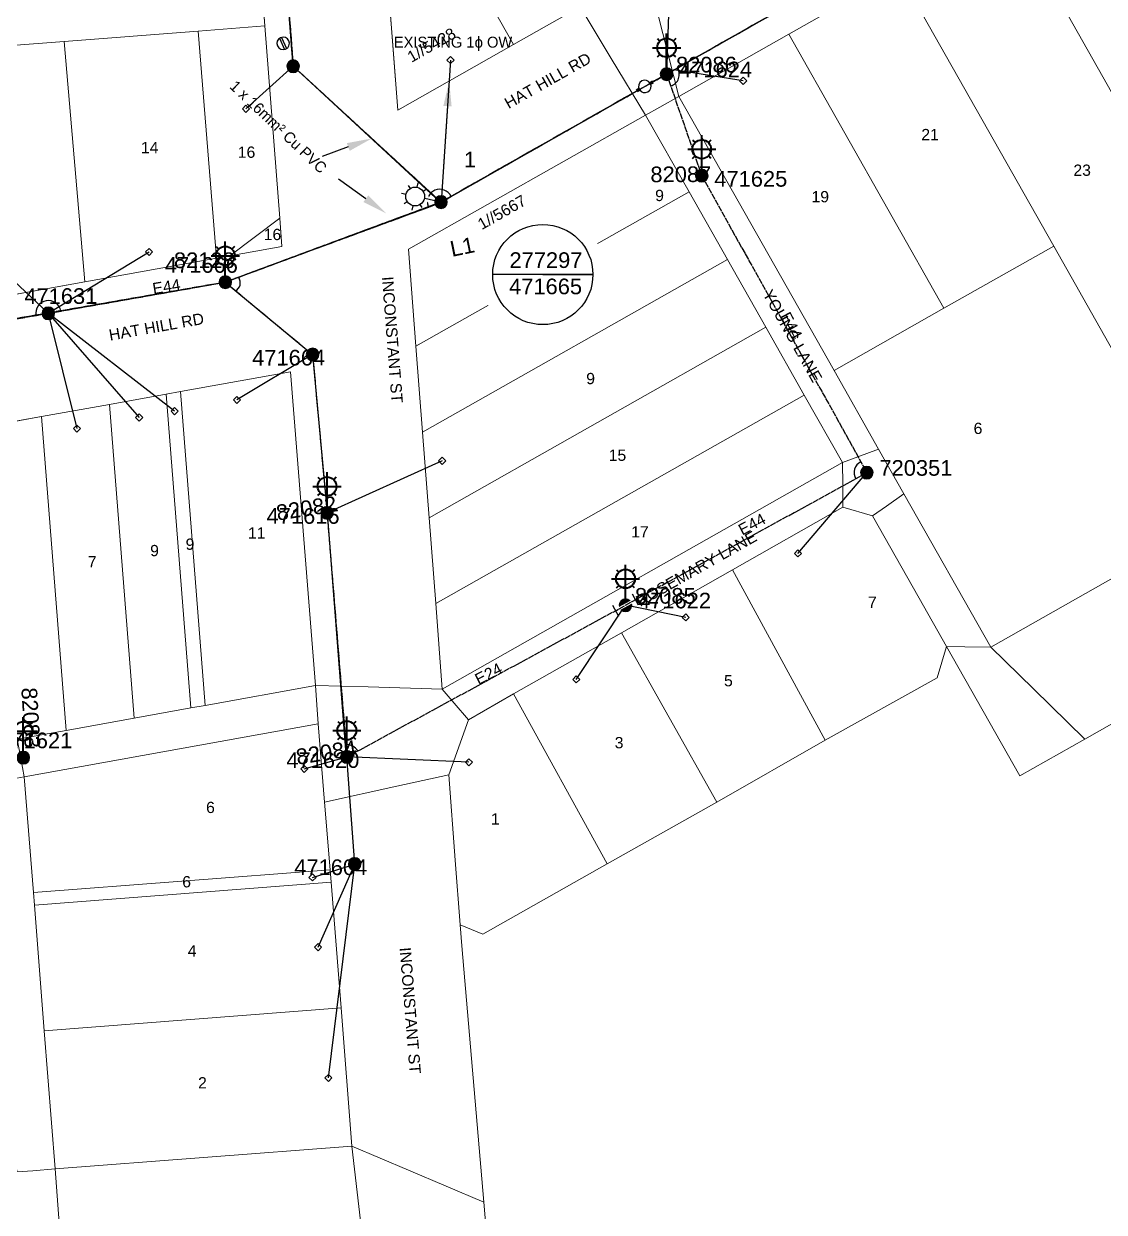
# Model space of a CAD drawing. Header units: metres. Extents: x 248068 to 248760, y 6274625 to 6275817.
# Drawn here: x 248329.2 to 248501.7, y 6275172.9 to 6275362.7 of the extents above; entities that cross this region are included whole.
import ezdxf
from ezdxf import colors
from ezdxf.entities.mleader import LeaderData, LeaderLine
from ezdxf.enums import TextEntityAlignment as Align
from ezdxf.math import Vec2, Vec3

# ---------------------------------------------------------------- set-up
doc = ezdxf.new("R2010")
doc.units = ezdxf.units.M
doc.linetypes.add('Cable Exist OH', pattern=[1, 1, 0])
doc.layers.get('0').update_dxf_attribs({"color": 6})
for name, color, linetype, lineweight in [('Cadastre Land Parcels_SP_EXT', 9, 'Continuous', 5), ('Cadastre Road Names_SP_HV_LV_SL_EXT', 9, 'Continuous', 5), ('Cadastre Roads_SP_EXT', 9, 'Continuous', 5)]:
    doc.layers.add(name, color=color, linetype=linetype, lineweight=lineweight)
for name, color, linetype in [('Equip_SP_LV_EXT', 7, 'Continuous'), ('Equip_SP_SL_EXT', 7, 'Continuous'), ('Equip_SP_SL_NEW', 2, 'Continuous'), ('Mains_HV_EXT', 7, 'Continuous'), ('Mains_LV_EXT', 7, 'Continuous'), ('Mains_SL_EXT', 7, 'Continuous'), ('Notes_SL_MISC', 7, 'Continuous'), ('OH_Details_SP_MISC', 7, 'Continuous'), ('Services_SP_EXT', 7, 'Continuous'), ('SupportsOH_SP_TR_HV_LV_SL_EXT', 7, 'Continuous')]:
    doc.layers.add(name, color=color, linetype=linetype)
doc.layers.get('0').freeze()
doc.styles.add('iecARIAL', font='arial.ttf', dxfattribs={"height": 2})
doc.styles.add('POLE_LABEL', font='arial.ttf')
doc.styles.add('SL_LABEL', font='arial.ttf')
doc.styles.get("Standard").update_dxf_attribs({"font": 'arial.ttf'})

# ---------------------------------------------------------------- blocks, each defined once
blk = doc.blocks.new('LV_OH_LINKS_CLOSED_EXT')
for p, q in [((-0.17, 4.97), (-0.17, 3)), ((0.17, 4.97), (0.17, 3))]:
    blk.add_line(p, q)
blk.add_lwpolyline([(0, 2.99, 1), (0, 4.98, 1)], format="xyb", close=True)
at = {"flags": 9}
for tag, p in [('ACTUAL_STATUS', (0, 0)), ('CONSTRUCTED_VOLTAGE', (0, -0.2)), ('OPERATING_VOLTAGE', (0, -0.6)), ('ORIENTATION', (0, -0.8)), ('OWNED_BY', (0, -1)), ('STATE', (0, -1.2)), ('SWITCH_TYPE', (0, -1.4)), ('NO_PHASES', (0, -0.4)), ('USAGE', (0, -1.6)), ('NOTES', (0, -1.8))]:
    blk.add_attdef(tag, text='', height=0.2, dxfattribs=at).set_placement(p, align=Align.MIDDLE_LEFT)
at = {"flags": 1}
blk.add_attdef('Z', (0, 0), '', height=0.2, dxfattribs=at)
blk = doc.blocks.new('LV_OH_LINKS_OPEN_EXT')
for p, q in [((-0.17, 4.97), (-0.17, 5.46)), ((0.17, 4.97), (0.17, 5.46)), ((-0.17, 3), (-0.17, 2.5)), ((0.17, 3), (0.17, 2.5))]:
    blk.add_line(p, q)
blk.add_lwpolyline([(0, 2.99, 1), (0, 4.98, 1)], format="xyb", close=True)
at = {"flags": 9}
for tag, p in [('ACTUAL_STATUS', (0, 0)), ('CONSTRUCTED_VOLTAGE', (0, -0.2)), ('OPERATING_VOLTAGE', (0, -0.6)), ('ORIENTATION', (0, -0.8)), ('OWNED_BY', (0, -1)), ('STATE', (0, -1.2)), ('SWITCH_TYPE', (0, -1.4)), ('NO_PHASES', (0, -0.4)), ('USAGE', (0, -1.6)), ('LEGEND', (0, -1.8)), ('NOTES', (0, -2))]:
    blk.add_attdef(tag, text='', height=0.2, dxfattribs=at).set_placement(p, align=Align.MIDDLE_LEFT)
at = {"flags": 1}
blk.add_attdef('Z', (0, 0), '', height=0.2, dxfattribs=at)
blk = doc.blocks.new('SL_LANTERN_EXT')
at = {"lineweight": 40}
for p, q in [((0, 1.97), (0, 6.47)), ((-2.25, 4.22), (2.25, 4.22)), ((-1.46, 5.68), (-1.06, 5.28)), ((1.46, 5.68), (1.06, 5.28)), ((-1.46, 2.76), (-1.06, 3.16)), ((0, 0), (0, 2.72)), ((1.46, 2.76), (1.06, 3.16))]:
    blk.add_line(p, q, dxfattribs=at)
blk.add_circle((0, 4.22), 1.5, dxfattribs=at)
at = {"style": 'iecARIAL', "flags": 8}
blk.add_attdef('ASSET_NUM', (1.5, 1.5), '', height=2.5, dxfattribs=at)
for tag, p, height, flags in [('OPERATING_VOLTAGE', (0.98, -1.65), 0.2, 9), ('ORIENTATION', (0.98, -1.85), 0.2, 9), ('OWNED_BY', (0.98, -2.05), 0.2, 9), ('CONSTRUCTED_VOLTAGE', (0.98, -0.65), 0.2, 9), ('CONTROL_TYPE', (0.98, -0.85), 0.2, 9), ('LANTERN_PURPOSE', (0.98, -1.05), 0.2, 9), ('LANTERN_TYPE', (0.98, -1.25), 0.2, 9), ('NO_PHASES', (0.98, -1.45), 0.2, 9), ('LNUMBER', (2.18, -3.25), 2.5, 8), ('STATE', (0.98, -2.25), 0.2, 9), ('USAGE', (0.98, -2.45), 0.2, 9), ('CEXIST', (0.98, -2.65), 0.2, 9), ('CNEW', (0.98, -2.85), 0.2, 9), ('CNUMBER', (0.98, -3.05), 0.2, 9), ('CREMOVE', (0.98, -3.25), 0.2, 9), ('CREPLACE', (0.98, -3.45), 0.2, 9), ('LKINGHEIGHT', (0.98, -3.65), 0.2, 9), ('LBRACKET', (0.98, -3.85), 0.2, 9), ('LBRACKETVOCAB', (0.98, -4.05), 0.2, 9), ('LCATEGORY', (0.98, -4.25), 0.2, 9), ('LCHARGE1', (0.98, -4.45), 0.2, 9), ('LCHARGE1PERCENT', (0.98, -4.65), 0.2, 9), ('LCHARGE2', (0.98, -4.85), 0.2, 9), ('LCHARGE2PERCENT', (0.98, -5.05), 0.2, 9), ('LCHARGE3', (0.98, -5.25), 0.2, 9), ('LCHARGE3PERCENT', (0.98, -5.45), 0.2, 9), ('LEXIST', (0.98, -5.65), 0.2, 9), ('LLAMP', (0.98, -5.85), 0.2, 9), ('LLAMPVOCAB', (0.98, -6.05), 0.2, 9), ('LMAST', (0.98, -6.25), 0.2, 9), ('LMASTVOCAB', (0.98, -6.45), 0.2, 9), ('LNEW', (0.98, -6.65), 0.2, 9), ('LANTNUMBER', (0.98, -6.85), 0.2, 9), ('LOUTREACH', (0.98, -7.25), 0.2, 9), ('LOUTREACHVOCAB', (0.98, -7.45), 0.2, 9), ('LRATECODE', (0.98, -7.65), 0.2, 9), ('STREETNAME', (0.98, -9.25), 0.2, 9), ('SUBURB', (0.98, -9.45), 0.2, 1), ('LREMOVE', (0.98, -7.85), 0.2, 9), ('LREPLACE', (0.98, -8.05), 0.2, 9), ('LTYPE', (0.98, -8.25), 0.2, 9), ('LTYPEVOCAB', (0.98, -8.45), 0.2, 9), ('LEGEND', (0.98, -8.65), 0.2, 9), ('LOCATION', (0.98, -8.85), 0.2, 9), ('NOTES', (0.98, -9.05), 0.2, 9)]:
    blk.add_attdef(tag, p, '', height=height, dxfattribs=dict(flags=flags))
blk = doc.blocks.new('CCP_EXT')
at = {"flags": 9}
for tag, p in [('STATE', (0, -1.8)), ('NOTES', (0, -2))]:
    blk.add_attdef(tag, text='', height=0.2, dxfattribs=at).set_placement(p, align=Align.MIDDLE_LEFT)
blk.add_wipeout([(0, 0.57), (0.57, 0), (0, -0.57), (-0.57, 0)])
blk.add_lwpolyline([(-0.57, 0), (0, 0.57), (0.57, 0), (0, -0.57), (-0.57, 0)])
at = {"flags": 1}
blk.add_attdef('Z', (0, 0), '', height=0.2, dxfattribs=at)
at = {"flags": 9}
for tag, p in [('CCP_TYPE', (0, 0)), ('CONSTRUCTED_VOLTAGE', (0, -0.2)), ('OPERATING_VOLTAGE', (0, -0.6)), ('ORIENTATION', (0, -0.8)), ('OWNED_BY', (0, -1)), ('NO_PHASES', (0, -0.4)), ('USAGE', (0, -1.2)), ('LEGEND', (0, -1.4)), ('LIFE_SUPPORT', (0, -1.6))]:
    blk.add_attdef(tag, text='', height=0.2, dxfattribs=at).set_placement(p, align=Align.MIDDLE_LEFT)
blk = doc.blocks.new('POLE_EXT')
blk.add_hatch(color=256).paths.add_polyline_path([(-1, 0, 1), (1, 0, 1)])
blk.add_lwpolyline([(-1, 0, 1), (1, 0, 1)], format="xyb", close=True)
for tag, height, flags, p in [('pNumber', 2.5, 8, (-17.84, 2.07)), ('OWNED_BY', 0.2, 9, (1.35, -0.4)), ('SPECIAL_USE', 0.2, 9, (1.35, -0.8)), ('STATE', 0.2, 9, (1.35, -1)), ('cLV', 0.2, 9, (1.35, -1.4)), ('hDepth', 0.2, 9, (1.35, -1.6)), ('hDia', 0.2, 9, (1.35, -1.8)), ('PARENT', 0.2, 9, (1.35, -0.6)), ('USAGE', 0.2, 9, (1.35, -1.2)), ('cHV', 0.2, 9, (1.35, -2)), ('cLinedev', 0.2, 9, (1.35, -3.4)), ('pExisting', 0.2, 9, (1.35, -3.8)), ('LBRACKET', 0.2, 9, (1.35, -2.2)), ('LExisting', 0.2, 9, (1.35, -2.4)), ('LANTNUMBER', 0.2, 9, (1.35, -2.6)), ('LOther', 0.2, 9, (1.35, -2.8)), ('LRemove', 0.2, 9, (1.35, -3)), ('LEGEND', 0.2, 9, (1.35, -3.2)), ('LOCATION', 0.2, 9, (1.35, -3.6)), ('pFooting', 0.2, 9, (1.35, -4.4)), ('pNew', 0.2, 9, (1.35, -4.6)), ('pRelocate', 0.2, 9, (1.35, -5)), ('pRemove', 0.2, 9, (1.35, -5.2)), ('pReplace', 0.2, 9, (1.35, -5.4)), ('pStay', 0.2, 9, (1.35, -5.6)), ('PFNUMBER', 0.2, 9, (1.35, -4)), ('NEWPFNUMBER', 0.2, 9, (1.35, -4.2)), ('pType', 0.2, 9, (1.35, -5.8)), ('cspan', 0.2, 9, (1.35, -6)), ('STREETNAME', 0.2, 9, (1.35, -6.2)), ('SUBURB', 0.2, 9, (1.35, -6.4)), ('OPERATED_BY', 0.2, 9, (1.36, -7.01)), ('NOTES', 0.2, 9, (1.35, -6.6)), ('MAINTAINED_BY', 0.2, 9, (1.36, -6.81))]:
    blk.add_attdef(tag, text='', height=height, dxfattribs=dict(flags=flags)).set_placement(p, align=Align.MIDDLE_LEFT)
at = {"style": 'POLE_LABEL'}
for tag, height, flags, p in [('ASSET_NUM', 2.5, 8, (2, 2)), ('STRUCTURE_PLANT_NUMBER', 0.2, 9, (1.35, 0.03)), ('STREET_CODE', 0.2, 9, (1.35, -0.2))]:
    blk.add_attdef(tag, text='', height=height, dxfattribs=dict(at, flags=flags)).set_placement(p, align=Align.MIDDLE_LEFT)
at = {"flags": 1}
blk.add_attdef('Z', (1.35, -7.33), '', height=0.2, dxfattribs=at)
blk = doc.blocks.new('End Shackle_EXT')
at = {"flags": 9}
for tag, p in [('USAGE', (0, -1.4)), ('NOTES', (0, -1.6))]:
    blk.add_attdef(tag, text='', height=0.2, dxfattribs=at).set_placement(p, align=Align.MIDDLE_LEFT)
blk.add_wipeout([(0, 0.25), (1.81, 0.25), (1.82, -0.25), (0, -0.25)])
blk.add_line((1.81, -1), (1.81, 1))
at = {"flags": 1}
blk.add_attdef('Z', (0, 0), '', height=0.2, dxfattribs=at)
at = {"flags": 9}
for tag, p in [('CONNECTOR_TYPE', (0, 0)), ('CONSTRUCTED_VOLTAGE', (0, -0.2)), ('OPERATING_VOLTAGE', (0, -0.6)), ('ORIENTATION', (0, -0.8)), ('OWNED_BY', (0, -1)), ('STATE', (0, -1.2)), ('NO_PHASES', (0, -0.4))]:
    blk.add_attdef(tag, text='', height=0.2, dxfattribs=at).set_placement(p, align=Align.MIDDLE_LEFT)
blk = doc.blocks.new('SL_LANTERN_NEW')
blk.add_line((0, 0), (0, 0))
for tag, p, flags in [('Z', (0, 0), 1), ('OPERATED_BY', (0, -9.61), 9)]:
    blk.add_attdef(tag, p, '', height=0.2, dxfattribs=dict(flags=flags))
at = {"style": 'SL_LABEL', "flags": 9}
blk.add_attdef('STREET_CODE', text='', height=0.2, dxfattribs=at).set_placement((0, -0.2), align=Align.MIDDLE_LEFT)
for tag, height, flags, p in [('CONSTRUCTED_VOLTAGE', 0.2, 9, (0, -0.4)), ('CONTROL_TYPE', 0.2, 9, (0, -0.6)), ('OPERATING_VOLTAGE', 0.2, 9, (0, -1.4)), ('ORIENTATION', 0.2, 9, (0, -1.6)), ('OWNED_BY', 0.2, 9, (0, -1.8)), ('STATE', 0.2, 9, (0, -2)), ('LANTERN_PURPOSE', 0.2, 9, (0, -0.8)), ('LANTERN_TYPE', 0.2, 9, (0, -1)), ('NO_PHASES', 0.2, 9, (0, -1.2)), ('LNUMBER', 2.5, 8, (1.2, -2.8)), ('CEXIST', 0.2, 9, (0, -2.4)), ('CNEW', 0.2, 9, (0, -2.6)), ('CNUMBER', 0.2, 9, (0, -2.8)), ('CREMOVE', 0.2, 9, (0, -3)), ('CREPLACE', 0.2, 9, (0, -3.2)), ('USAGE', 0.2, 9, (0, -2.2)), ('LKINGHEIGHT', 0.2, 9, (0, -3.4)), ('LBRACKET', 0.2, 9, (0, -3.6)), ('LBRACKETVOCAB', 0.2, 9, (0, -3.8)), ('LCATEGORY', 0.2, 9, (0, -4)), ('LCHARGE1', 0.2, 9, (0, -4.2)), ('LCHARGE1PERCENT', 0.2, 9, (0, -4.4)), ('LCHARGE2', 0.2, 9, (0, -4.6)), ('LCHARGE2PERCENT', 0.2, 9, (0, -4.8)), ('LCHARGE3', 0.2, 9, (0, -5)), ('LCHARGE3PERCENT', 0.2, 9, (0, -5.2)), ('LEXIST', 0.2, 9, (0, -5.4)), ('LLAMP', 0.2, 9, (0, -5.6)), ('LLAMPVOCAB', 0.2, 9, (0, -5.8)), ('LMAST', 0.2, 9, (0, -6)), ('LMASTVOCAB', 0.2, 9, (0, -6.2)), ('LNEW', 0.2, 9, (0, -6.4)), ('LANTNUMBER', 0.2, 9, (0, -6.6)), ('LOUTREACH', 0.2, 9, (0, -7)), ('LOUTREACHVOCAB', 0.2, 9, (0, -7.2)), ('LRATECODE', 0.2, 9, (0, -7.4)), ('LREMOVE', 0.2, 9, (0, -7.6)), ('SUBURB', 0.2, 9, (0, -8.6)), ('STREETNAME', 0.2, 9, (0, -8.8)), ('LREPLACE', 0.2, 9, (0, -7.8)), ('LTYPE', 0.2, 9, (0, -8)), ('LTYPEVOCAB', 0.2, 9, (0, -8.2)), ('LEGEND', 0.2, 9, (0, -8.4)), ('LOCATION', 0.2, 9, (0, -9)), ('NOTES', 0.2, 9, (0, -9.2)), ('MAINTAINED_BY', 0.2, 9, (0, -9.86))]:
    blk.add_attdef(tag, text='', height=height, dxfattribs=dict(flags=flags)).set_placement(p, align=Align.MIDDLE_LEFT)
blk.add_wipeout([(0, 6.47), (1.46, 5.68), (2.25, 4.22), (1.46, 2.76), (0, 1.86), (-1.46, 2.76), (-2.25, 4.22), (-1.46, 5.68)])
for p, q in [((0, 5.72), (0, 6.47)), ((-2.25, 4.22), (-1.5, 4.22)), ((-1.46, 5.68), (-1.06, 5.28)), ((1.46, 5.68), (1.06, 5.28)), ((1.5, 4.22), (2.25, 4.22)), ((-1.46, 2.76), (-1.06, 3.16)), ((0, 0), (0, 2.72)), ((1.46, 2.76), (1.06, 3.16))]:
    blk.add_line(p, q)
blk.add_circle((0, 4.22), 1.5)
at = {"style": 'SL_LABEL', "flags": 8}
blk.add_attdef('ASSET_NUM', text='', height=2.5, dxfattribs=at).set_placement((2, 2), align=Align.MIDDLE_LEFT)
blk = doc.blocks.new('SLANTERN_NUM_NEW')
blk.add_wipeout([(-0.31, 10), (-0.94, 9.96), (-1.57, 9.88), (-2.18, 9.76), (-2.79, 9.61), (-3.39, 9.41), (-3.97, 9.18), (-4.54, 8.91), (-5.09, 8.61), (-5.62, 8.27), (-6.13, 7.91), (-6.62, 7.5), (-7.07, 7.07), (-7.5, 6.62), (-7.91, 6.13), (-8.27, 5.62), (-8.61, 5.09), (-8.91, 4.54), (-9.18, 3.97), (-9.41, 3.39), (-9.61, 2.79), (-9.76, 2.18), (-9.88, 1.57), (-9.96, 0.94), (-10, 0.31), (-10, -0.31), (-9.96, -0.94), (-9.88, -1.57), (-9.76, -2.18), (-9.61, -2.79), (-9.41, -3.39), (-9.18, -3.97), (-8.91, -4.54), (-8.61, -5.09), (-8.27, -5.62), (-7.91, -6.13), (-7.5, -6.62), (-7.07, -7.07), (-6.62, -7.5), (-6.13, -7.91), (-5.62, -8.27), (-5.09, -8.61), (-4.54, -8.91), (-3.97, -9.18), (-3.39, -9.41), (-2.79, -9.61), (-2.18, -9.76), (-1.57, -9.88), (-0.94, -9.96), (-0.31, -10), (0.31, -10), (0.94, -9.96), (1.57, -9.88), (2.18, -9.76), (2.79, -9.61), (3.39, -9.41), (3.97, -9.18), (4.54, -8.91), (5.09, -8.61), (5.62, -8.27), (6.13, -7.91), (6.62, -7.5), (7.07, -7.07), (7.5, -6.62), (7.91, -6.13), (8.27, -5.62), (8.61, -5.09), (8.91, -4.54), (9.18, -3.97), (9.41, -3.39), (9.61, -2.79), (9.76, -2.18), (9.88, -1.57), (9.96, -0.94), (10, -0.31), (10, 0.31), (9.96, 0.94), (9.88, 1.57), (9.76, 2.18), (9.61, 2.79), (9.41, 3.39), (9.18, 3.97), (8.91, 4.54), (8.61, 5.09), (8.27, 5.62), (7.91, 6.13), (7.5, 6.62), (7.07, 7.07), (6.62, 7.5), (6.13, 7.91), (5.62, 8.27), (5.09, 8.61), (4.54, 8.91), (3.97, 9.18), (3.39, 9.41), (2.79, 9.61), (2.18, 9.76), (1.57, 9.88), (0.94, 9.96), (0.31, 10)])
at = {"linetype": 'Continuous'}
blk.add_line((8, 0), (-8, 0), dxfattribs=at)
blk.add_line((0, 0), (8, 0))
blk.add_circle((0, 0), 8, dxfattribs=at)
at = {"width": 0.7}
for tag, p in [('SNUMBER', (0.51, 1.05)), ('CNUMBER', (0.44, -3.15))]:
    blk.add_attdef(tag, text='', height=2.5, dxfattribs=at).set_placement(p, align=Align.CENTER)
at = {"flags": 1}
blk.add_attdef('Z', (0, 0), '', height=0.2, dxfattribs=at)

msp = doc.modelspace()

# ---------------------------------------------------------------- linework, layer by layer
at = {"layer": 'Cadastre Land Parcels_SP_EXT', "linetype": 'Continuous'}
for points in [[(248417.96, 6275365.34), (248396.93, 6275402.48), (248386.32, 6275396.46), (248407.35, 6275359.32), (248417.96, 6275365.34)], [(248407.35, 6275359.32), (248386.32, 6275396.46), (248385.25, 6275395.85), (248388.88, 6275348.85), (248407.35, 6275359.32)], [(248536.95, 6275332.27), (248503.89, 6275390.76), (248486.36, 6275380.85), (248536.11, 6275292.88), (248553.64, 6275302.8), (248536.95, 6275332.27)], [(248367.65, 6275362.31), (248366.08, 6275382.38), (248315.91, 6275378.51), (248317.46, 6275358.43), (248335.6, 6275359.82), (248357, 6275361.45), (248367.65, 6275362.31)], [(248536.11, 6275292.88), (248486.36, 6275380.85), (248476.93, 6275375.51), (248468.82, 6275370.92), (248493.6, 6275327.12), (248518.58, 6275282.95), (248536.11, 6275292.88)], [(248493.6, 6275327.12), (248468.82, 6275370.92), (248451.29, 6275361), (248476.07, 6275317.22), (248493.6, 6275327.12)], [(248362.03, 6275325.6), (248370.02, 6275331.63), (248367.65, 6275362.31), (248357, 6275361.45), (248359.92, 6275325.23), (248362.03, 6275325.6)], [(248359.92, 6275325.23), (248357, 6275361.45), (248335.6, 6275359.82), (248338.89, 6275321.44), (248359.92, 6275325.23)], [(248476.07, 6275317.22), (248451.29, 6275361), (248433.76, 6275351.05), (248458.54, 6275307.29), (248476.07, 6275317.22)], [(248338.89, 6275321.44), (248335.6, 6275359.82), (248317.46, 6275358.43), (248310.64, 6275357.91), (248312.56, 6275316.7), (248338.89, 6275321.44)], [(248435.37, 6275335.83), (248428.42, 6275348.05), (248390.58, 6275326.66), (248391.77, 6275311.15), (248435.37, 6275335.83)], [(248441.48, 6275324.99), (248435.37, 6275335.83), (248391.77, 6275311.15), (248392.82, 6275297.46), (248441.48, 6275324.99)], [(248370.34, 6275327.09), (248370.02, 6275331.63), (248362.03, 6275325.6), (248370.34, 6275327.09)], [(248518.58, 6275282.95), (248493.6, 6275327.12), (248476.07, 6275317.22), (248458.54, 6275307.29), (248465.64, 6275294.74), (248469.68, 6275287.61), (248483.53, 6275263.13), (248518.58, 6275282.95)], [(248447.63, 6275314.18), (248441.48, 6275324.99), (248392.82, 6275297.46), (248393.87, 6275283.78), (248447.63, 6275314.18)], [(248453.74, 6275303.37), (248447.63, 6275314.18), (248393.87, 6275283.78), (248394.92, 6275270.1), (248453.74, 6275303.37)], [(248358.11, 6275253.81), (248375.73, 6275256.98), (248371.76, 6275307.06), (248354.17, 6275303.91), (248358.11, 6275253.81)], [(248355.81, 6275253.4), (248351.88, 6275303.5), (248342.85, 6275301.87), (248346.78, 6275251.77), (248355.81, 6275253.4)], [(248355.81, 6275253.4), (248358.11, 6275253.81), (248354.17, 6275303.91), (248351.88, 6275303.5), (248355.81, 6275253.4)], [(248459.89, 6275292.57), (248453.74, 6275303.37), (248394.92, 6275270.1), (248395.96, 6275256.42), (248459.89, 6275292.57)], [(248346.78, 6275251.77), (248342.85, 6275301.87), (248331.98, 6275299.92), (248335.91, 6275249.81), (248346.78, 6275251.77)], [(248335.91, 6275249.81), (248331.98, 6275299.92), (248312.06, 6275296.38), (248316.03, 6275246.23), (248322.24, 6275247.35), (248328.09, 6275248.4), (248335.91, 6275249.81)], [(248464.68, 6275284.07), (248459.93, 6275285.48), (248442.3, 6275275.45), (248457.11, 6275248.27), (248474.99, 6275258.23), (248476.47, 6275263.2), (248472.11, 6275270.93), (248464.68, 6275284.07)], [(248457.11, 6275248.27), (248442.3, 6275275.45), (248424.58, 6275265.38), (248439.79, 6275238.35), (248457.11, 6275248.27)], [(248439.79, 6275238.35), (248424.58, 6275265.38), (248407.36, 6275255.64), (248422.28, 6275228.49), (248439.79, 6275238.35)], [(248422.28, 6275228.49), (248407.36, 6275255.64), (248400.14, 6275251.51), (248397.01, 6275242.74), (248398.05, 6275229.07), (248398.83, 6275218.75), (248402.47, 6275217.3), (248422.28, 6275228.49)], [(248377.18, 6275238.33), (248376.16, 6275250.86), (248329.23, 6275242.42), (248330.69, 6275223.93), (248378.06, 6275227.57), (248377.18, 6275238.33)], [(248378.22, 6275225.57), (248378.06, 6275227.57), (248330.69, 6275223.93), (248330.85, 6275221.93), (248378.22, 6275225.57)], [(248379.81, 6275205.49), (248378.22, 6275225.57), (248330.85, 6275221.93), (248332.42, 6275201.85), (248379.81, 6275205.49)], [(248381.55, 6275183.43), (248379.81, 6275205.49), (248332.42, 6275201.85), (248334.15, 6275179.8), (248381.55, 6275183.43)]]:
    msp.add_lwpolyline(points, close=True, dxfattribs=at)
msp.add_lwpolyline([(248528.46, 6275265.38), (248498.55, 6275248.43), (248488.17, 6275242.55), (248476.47, 6275263.2), (248474.99, 6275258.23), (248457.11, 6275248.27), (248439.79, 6275238.35), (248422.28, 6275228.49), (248402.47, 6275217.3), (248398.83, 6275218.75), (248399.08, 6275215.4), (248402.6, 6275174.47), (248404.31, 6275154.51), (248406.06, 6275134.18), (248516.07, 6275033.35)], dxfattribs=at)
at = {"layer": 'Cadastre Roads_SP_EXT', "linetype": 'Continuous'}
for p, q in [((248388.88, 6275348.85), (248385.25, 6275395.85)), ((248366.08, 6275382.38), (248367.65, 6275362.31)), ((248417.96, 6275365.34), (248407.35, 6275359.32)), ((248422.93, 6275357.13), (248417.96, 6275365.34)), ((248367.65, 6275362.31), (248370.02, 6275331.63)), ((248428.42, 6275348.05), (248422.93, 6275357.13)), ((248390.58, 6275326.66), (248428.42, 6275348.05)), ((248428.42, 6275348.05), (248428.42, 6275348.05)), ((248370.34, 6275327.09), (248362.03, 6275325.6)), ((248391.77, 6275311.15), (248390.58, 6275326.66)), ((248362.03, 6275325.6), (248359.92, 6275325.23)), ((248338.89, 6275321.44), (248312.56, 6275316.7)), ((248392.82, 6275297.46), (248391.77, 6275311.15)), ((248391.77, 6275311.15), (248391.77, 6275311.15)), ((248371.76, 6275307.06), (248375.73, 6275256.98)), ((248371.76, 6275307.06), (248371.76, 6275307.06)), ((248351.88, 6275303.5), (248354.17, 6275303.91)), ((248331.98, 6275299.92), (248342.85, 6275301.87)), ((248312.06, 6275296.38), (248331.98, 6275299.92)), ((248393.87, 6275283.78), (248392.82, 6275297.46)), ((248394.92, 6275270.1), (248393.87, 6275283.78)), ((248395.96, 6275256.42), (248394.92, 6275270.1)), ((248375.73, 6275256.98), (248384.16, 6275256.75)), ((248384.16, 6275256.75), (248395.96, 6275256.42))]:
    msp.add_line(p, q, dxfattribs=at)
for points in [[(248458.54, 6275307.29), (248433.76, 6275351.05), (248430.72, 6275349.34), (248428.42, 6275348.05), (248435.37, 6275335.83), (248441.48, 6275324.99), (248447.63, 6275314.18), (248453.74, 6275303.37), (248459.89, 6275292.57), (248462.32, 6275293.49), (248465.64, 6275294.74), (248458.54, 6275307.29)], [(248581.13, 6275295.15), (248575.92, 6275304.33), (248571.16, 6275312.72), (248553.64, 6275302.8), (248536.11, 6275292.88), (248518.58, 6275282.95), (248483.53, 6275263.13), (248490.35, 6275256.46), (248498.55, 6275248.43), (248528.45, 6275265.38), (248581.13, 6275295.15)], [(248483.53, 6275263.13), (248469.68, 6275287.61), (248466.87, 6275285.62), (248464.68, 6275284.07), (248472.11, 6275270.93), (248476.47, 6275263.2), (248479.41, 6275263.17), (248483.53, 6275263.13)], [(248330.69, 6275223.93), (248329.23, 6275242.42), (248325.7, 6275241.77), (248323.16, 6275241.3), (248324.56, 6275223.7), (248325.56, 6275210.93), (248326.6, 6275197.56), (248328.05, 6275179.3), (248330.59, 6275179.51), (248334.15, 6275179.8), (248332.42, 6275201.85), (248330.85, 6275221.93), (248330.69, 6275223.93)], [(248388.5, 6275122.72), (248385.02, 6275153.13), (248381.55, 6275183.43), (248334.15, 6275179.8), (248335.5, 6275161.87), (248336.84, 6275143.92), (248343.27, 6275141.14), (248367.19, 6275130.81), (248388.5, 6275122.72)]]:
    msp.add_lwpolyline(points, close=True, dxfattribs=at)
at = {"layer": 'Mains_LV_EXT', "linetype": 'Cable Exist OH'}
for points in [[(248372.17, 6275355.87), (248369.61, 6275388.79)], [(248395.77, 6275334.18), (248372.17, 6275355.87)], [(248395.77, 6275334.18), (248431.78, 6275354.61)], [(248361.33, 6275321.39), (248395.77, 6275334.18)], [(248333.07, 6275316.42), (248361.33, 6275321.39)], [(248361.33, 6275321.39), (248375.26, 6275309.84)], [(248302.32, 6275311.11), (248333.07, 6275316.42)], [(248375.26, 6275309.84), (248377.57, 6275284.56)], [(248377.57, 6275284.56), (248377.57, 6275284.56), (248380.73, 6275245.58)]]:
    msp.add_lwpolyline(points, dxfattribs=at)
at = {"layer": 'Mains_LV_EXT', "linetype": 'Continuous'}
for points in [[(248432.44, 6275352.74, 0.506116), (248433.52, 6275355.6)], [(248397.37, 6275335.09, 0.963741), (248393.71, 6275333.53)], [(248362.93, 6275319.96, 0.438357), (248363.47, 6275322.14)], [(248335.07, 6275316.78, 0.99999), (248331.1, 6275316.08)], [(248462.79, 6275292.72, 0.436811), (248462, 6275290.01)], [(248382.49, 6275246.53, 0.261466), (248380.57, 6275247.57)]]:
    msp.add_lwpolyline(points, format="xyb", dxfattribs=at)
at = {"layer": 'Mains_SL_EXT', "linetype": 'Cable Exist OH'}
for points in [[(248369.61, 6275388.79), (248372.17, 6275355.87), (248395.77, 6275334.18)], [(248431.78, 6275354.61), (248395.77, 6275334.18)], [(248431.78, 6275354.61), (248437.4, 6275338.39)], [(248395.86, 6275334.1), (248361.33, 6275321.39)], [(248361.33, 6275321.39), (248333.07, 6275316.42), (248302.32, 6275311.11), (248266.97, 6275304.67)], [(248377.57, 6275284.56), (248380.73, 6275245.57)]]:
    msp.add_lwpolyline(points, dxfattribs=at)
at = {"layer": 'Services_SP_EXT'}
for points in [[(248432.5, 6275376.92), (248431.78, 6275354.61)], [(248333.07, 6275316.42), (248314.86, 6275333.54), (248314.93, 6275339.63)], [(248381.99, 6275228.47), (248380.73, 6275245.58)]]:
    msp.add_lwpolyline(points, dxfattribs=at)

# ---------------------------------------------------------------- block references
at = {"layer": 'Equip_SP_LV_EXT'}
for name, p, rotation in [('LV_OH_LINKS_CLOSED_EXT', (248372.17, 6275355.87), 23.82929098270355), ('LV_OH_LINKS_OPEN_EXT', (248431.78, 6275354.61), 119.4432122464443)]:
    msp.add_blockref(name, p, dxfattribs=dict(at, rotation=rotation))
at = {"layer": 'Equip_SP_SL_EXT'}
ref = msp.add_blockref('SL_LANTERN_EXT', (248431.78, 6275354.61), dxfattribs=at)
ref.add_attrib('ASSET_NUM', '82086', dxfattribs={"layer": '0', "height": 2.5, "rotation": 0.0748, "style": 'iecARIAL'}).set_placement((248433.28, 6275356.12), align=Align.MIDDLE_LEFT)
ref = msp.add_blockref('SL_LANTERN_EXT', (248437.4, 6275338.39), dxfattribs=at)
ref.add_attrib('ASSET_NUM', '82087', dxfattribs={"layer": '0', "height": 2.5, "rotation": 0.2466, "style": 'iecARIAL'}).set_placement((248438.9, 6275339.89), align=Align.TOP_RIGHT)
ref = msp.add_blockref('SL_LANTERN_EXT', (248361.33, 6275321.39), dxfattribs=at)
ref.add_attrib('ASSET_NUM', '82128', dxfattribs={"layer": '0', "height": 2.5, "rotation": 0.0042, "style": 'iecARIAL'}).set_placement((248362.83, 6275322.89), align=Align.BOTTOM_RIGHT)
ref = msp.add_blockref('SL_LANTERN_EXT', (248377.57, 6275284.56), dxfattribs=at)
ref.add_attrib('ASSET_NUM', '82082', dxfattribs={"layer": '0', "height": 2.5, "rotation": 9.0596, "style": 'iecARIAL'}).set_placement((248379.07, 6275286.06), align=Align.MIDDLE_RIGHT)
ref = msp.add_blockref('SL_LANTERN_EXT', (248425.22, 6275269.8), dxfattribs=at)
ref.add_attrib('ASSET_NUM', '82085', dxfattribs={"layer": '0', "height": 2.5, "rotation": 359.9885, "style": 'iecARIAL'}).set_placement((248426.72, 6275271.3), align=Align.MIDDLE_LEFT)
ref = msp.add_blockref('SL_LANTERN_EXT', (248329.07, 6275245.47), dxfattribs=at)
ref.add_attrib('ASSET_NUM', '82083', dxfattribs={"layer": '0', "height": 2.5, "rotation": 273.3403, "style": 'iecARIAL'}).set_placement((248330.57, 6275246.98), align=Align.MIDDLE_RIGHT)
ref = msp.add_blockref('SL_LANTERN_EXT', (248380.73, 6275245.58), dxfattribs=at)
ref.add_attrib('ASSET_NUM', '82084', dxfattribs={"layer": '0', "height": 2.5, "rotation": 9.0855, "style": 'iecARIAL'}).set_placement((248382.23, 6275247.08), align=Align.MIDDLE_RIGHT)
at = {"layer": 'SupportsOH_SP_TR_HV_LV_SL_EXT'}
msp.add_blockref('POLE_EXT', (248372.17, 6275355.87), dxfattribs=at)
ref = msp.add_blockref('POLE_EXT', (248437.4, 6275338.39), dxfattribs=at)
ref.add_attrib('ASSET_NUM', '471625', dxfattribs={"layer": '0', "height": 2.5, "style": 'POLE_LABEL'}).set_placement((248439.4, 6275339.14), align=Align.TOP_LEFT)
ref = msp.add_blockref('POLE_EXT', (248361.33, 6275321.39), dxfattribs=at)
ref.add_attrib('ASSET_NUM', '471666', dxfattribs={"layer": '0', "height": 2.5, "rotation": 359.9679, "style": 'POLE_LABEL'}).set_placement((248363.33, 6275322.14), align=Align.BOTTOM_RIGHT)
ref = msp.add_blockref('POLE_EXT', (248333.07, 6275316.42), dxfattribs=at)
ref.add_attrib('ASSET_NUM', '471631', dxfattribs={"layer": '0', "height": 2.5, "rotation": 0.0765, "style": 'POLE_LABEL'}).set_placement((248335.07, 6275317.17), align=Align.BOTTOM_CENTER)
ref = msp.add_blockref('POLE_EXT', (248375.26, 6275309.84), dxfattribs=at)
ref.add_attrib('ASSET_NUM', '471664', dxfattribs={"layer": '0', "height": 2.5, "rotation": 0.0527, "style": 'POLE_LABEL'}).set_placement((248377.26, 6275310.59), align=Align.TOP_RIGHT)
ref = msp.add_blockref('POLE_EXT', (248463.76, 6275290.98), dxfattribs=at)
ref.add_attrib('ASSET_NUM', '720351', dxfattribs={"layer": '0', "height": 2.5, "style": 'POLE_LABEL'}).set_placement((248465.76, 6275291.73), align=Align.MIDDLE_LEFT)
ref = msp.add_blockref('POLE_EXT', (248377.57, 6275284.56), dxfattribs=at)
ref.add_attrib('ASSET_NUM', '471616', dxfattribs={"layer": '0', "height": 2.5, "style": 'POLE_LABEL'}).set_placement((248379.57, 6275285.31), align=Align.TOP_RIGHT)
ref = msp.add_blockref('POLE_EXT', (248329.07, 6275245.47), dxfattribs=at)
ref.add_attrib('ASSET_NUM', '471621', dxfattribs={"layer": '0', "height": 2.5, "rotation": 0.0436, "style": 'POLE_LABEL'}).set_placement((248331.07, 6275246.22), align=Align.BOTTOM_CENTER)

# ---------------------------------------------------------------- texts
at = {"layer": 'Cadastre Land Parcels_SP_EXT'}
for s, p in [('21', (248472.45, 6275344.06)), ('14', (248347.86, 6275341.99)), ('16', (248363.32, 6275341.25)), ('23', (248496.73, 6275338.37)), ('9', (248429.96, 6275334.34)), ('19', (248454.92, 6275334.14)), ('16', (248367.46, 6275328.11)), ('9', (248415.36, 6275317.36)), ('9', (248418.95, 6275305.1)), ('6', (248480.8, 6275297.15)), ('15', (248422.54, 6275292.86)), ('11', (248364.94, 6275280.44)), ('17', (248426.13, 6275280.62)), ('9', (248349.33, 6275277.63)), ('9', (248354.99, 6275278.65)), ('7', (248339.38, 6275275.84)), ('7', (248463.94, 6275269.38)), ('5', (248440.95, 6275256.86)), ('3', (248423.5, 6275246.96)), ('6', (248358.26, 6275236.62)), ('1', (248403.73, 6275234.78)), ('6', (248354.45, 6275224.75)), ('4', (248355.33, 6275213.71)), ('2', (248356.98, 6275192.64))]:
    msp.add_text(s, height=1.8, dxfattribs=at).set_placement(p)
at = {"layer": 'Cadastre Road Names_SP_HV_LV_SL_EXT'}
for s, rotation, p in [('HAT HILL RD', 29.5089, (248406.55, 6275349.01)), ('INCONSTANT ST', 274.4466, (248386.32, 6275322.23))]:
    msp.add_text(s, height=1.8, rotation=rotation, dxfattribs=at).set_placement(p)
at = {"layer": 'Cadastre Roads_SP_EXT'}
for s, rotation, p in [('YOUNG LANE', 299.4761, (248447.05, 6275319.54)), ('HAT HILL RD', 10.1736, (248342.92, 6275312.03)), ('ROSEMARY LANE', 29.5446, (248427.55, 6275269.52)), ('INCONSTANT ST', 274.6202, (248389.14, 6275215.11))]:
    msp.add_text(s, height=1.8, rotation=rotation, dxfattribs=at).set_placement(p)
at = {"layer": 'Mains_LV_EXT'}
for s, rotation, p in [('E44', 9.1364, (248349.86, 6275319.45)), ('E44', 297.9334, (248449.85, 6275316)), ('E44', 27.6943, (248443.85, 6275280.91)), ('E24', 27.4677, (248401.77, 6275257.03))]:
    msp.add_text(s, height=1.8, rotation=rotation, dxfattribs=at).set_placement(p)

# ---------------------------------------------------------------- leaders
at = {"layer": 'Notes_SL_MISC', "color": 7, "linetype": 'Continuous'}
ml = msp.add_multileader_mtext('Standard', dxfattribs=at)
ml.set_content('', color=7)
ml.set_leader_properties()
ml.build(insert=Vec2(0, 0))
ml.multileader.update_dxf_attribs({"has_dogleg": 0})
ctx = ml.context
ctx.base_point, ctx.plane_origin = Vec3(248372.81, 6275341.47), Vec3(248384.72, 6275344.34)
ctx.text_align_type = 2
notes = []
notes.append((ctx, [(0, (1, 1, 0), (248384.81, 6275341.47), (-1, 0), 8, [(0, [(248384.72, 6275344.34)], 0, [])])]))
ctx.mtext.insert, ctx.mtext.alignment, ctx.mtext.flow_direction = Vec3(248374.81, 6275343.47), 3, 5
ml = msp.add_multileader_mtext('Standard', dxfattribs=at)
ml.set_content('', color=7)
ml.set_leader_properties()
ml.build(insert=Vec2(0, 0))
ml.multileader.update_dxf_attribs({"has_dogleg": 0})
ctx = ml.context
ctx.base_point, ctx.plane_origin = Vec3(248375.4, 6275337.85), Vec3(248387.01, 6275332.38)
ctx.text_align_type = 2
notes.append((ctx, [(0, (1, 1, 0), (248387.4, 6275337.85), (-1, 0), 8, [(0, [(248387.01, 6275332.38)], 0, [])])]))
ctx.mtext.insert, ctx.mtext.alignment, ctx.mtext.flow_direction = Vec3(248377.4, 6275339.85), 3, 5
for ctx, leaders in notes:
    for number, flags, end, landing, length, lines in leaders:
        leader = LeaderData()
        leader.index, (leader.has_last_leader_line, leader.has_dogleg_vector, leader.attachment_direction) = number, flags
        leader.last_leader_point, leader.dogleg_vector, leader.dogleg_length = Vec3(end), Vec3(landing), length
        for number, points, colour, breaks in lines:
            line = LeaderLine()
            line.index, line.vertices, line.color, line.breaks = number, Vec3.list(points), colors.encode_raw_color(colour), breaks
            leader.lines.append(line)
        ctx.leaders.append(leader)

# ---------------------------------------------------------------- next in the draw order: block references
at = {"layer": 'Services_SP_EXT'}
for p in [(248397.29, 6275356.86), (248444, 6275353.53), (248364.63, 6275349.07), (248349.15, 6275326.22), (248363.18, 6275302.59), (248347.58, 6275299.79), (248353.23, 6275300.8), (248337.64, 6275298), (248452.75, 6275278.08), (248434.84, 6275267.87), (248417.36, 6275257.96), (248400.23, 6275244.72), (248373.94, 6275243.66), (248375.24, 6275226.35), (248376.13, 6275215.2), (248377.78, 6275194.32)]:
    msp.add_blockref('CCP_EXT', p, dxfattribs=at)
at = {"layer": 'Services_SP_EXT', "rotation": 90.0000000000002}
msp.add_blockref('CCP_EXT', (248395.95, 6275292.85), dxfattribs=at)

# ---------------------------------------------------------------- next in the draw order: linework, layer by layer
at = {"layer": 'Cadastre Roads_SP_EXT', "linetype": 'Continuous'}
for p, q in [((248407.35, 6275359.32), (248388.88, 6275348.85)), ((248359.92, 6275325.23), (248338.89, 6275321.44)), ((248354.17, 6275303.91), (248371.76, 6275307.06)), ((248342.85, 6275301.87), (248351.88, 6275303.5))]:
    msp.add_line(p, q, dxfattribs=at)
for points in [[(248476.93, 6275375.51), (248473.94, 6275385.62), (248471.04, 6275395.45), (248460.43, 6275389.43), (248449.81, 6275383.41), (248439.2, 6275377.38), (248428.58, 6275371.36), (248431.2, 6275361.1), (248433.76, 6275351.05), (248451.29, 6275361), (248468.82, 6275370.92), (248476.93, 6275375.51)], [(248459.93, 6275285.48), (248459.91, 6275289.03), (248459.89, 6275292.57), (248395.96, 6275256.42), (248397.89, 6275254.15), (248400.14, 6275251.51), (248407.36, 6275255.64), (248424.58, 6275265.38), (248442.3, 6275275.45), (248459.93, 6275285.48)], [(248376.16, 6275250.86), (248375.95, 6275253.92), (248375.73, 6275256.98), (248358.11, 6275253.81), (248355.81, 6275253.4), (248346.78, 6275251.77), (248335.91, 6275249.81), (248328.09, 6275248.4), (248328.67, 6275245.39), (248329.23, 6275242.42), (248376.16, 6275250.86)], [(248398.83, 6275218.75), (248398.05, 6275229.07), (248397.01, 6275242.74), (248388.71, 6275240.9), (248377.18, 6275238.33), (248378.06, 6275227.57), (248378.22, 6275225.57), (248379.81, 6275205.49), (248381.55, 6275183.43), (248390.55, 6275179.6), (248402.6, 6275174.47), (248399.08, 6275215.4), (248398.83, 6275218.75)]]:
    msp.add_lwpolyline(points, close=True, dxfattribs=at)
at = {"layer": 'Mains_HV_EXT', "linetype": 'Cable Exist OH'}
msp.add_lwpolyline([(248475.17, 6275379.17), (248395.77, 6275334.18), (248361.33, 6275321.39), (248302.32, 6275311.11)], dxfattribs=at)
at = {"layer": 'Mains_LV_EXT', "linetype": 'Cable Exist OH'}
for points in [[(248431.78, 6275354.61), (248475.11, 6275379.17)], [(248431.78, 6275354.61), (248437.4, 6275338.39), (248463.76, 6275290.98)]]:
    msp.add_lwpolyline(points, dxfattribs=at)
at = {"layer": 'Mains_SL_EXT', "linetype": 'Cable Exist OH'}
for points in [[(248496.9, 6275391.5), (248475.11, 6275379.17), (248431.78, 6275354.61)], [(248361.33, 6275321.39), (248375.26, 6275309.84), (248377.57, 6275284.56)]]:
    msp.add_lwpolyline(points, dxfattribs=at)
at = {"layer": 'OH_Details_SP_MISC', "color": 7, "linetype": 'Continuous', "flags": 128}
msp.add_lwpolyline([(248361.33, 6275321.39), (248375.26, 6275309.84), (248377.57, 6275284.56), (248380.6, 6275245.34)], dxfattribs=at)
at = {"layer": 'Services_SP_EXT'}
for points in [[(248397.29, 6275356.86), (248395.77, 6275334.18)], [(248372.15, 6275355.87), (248364.63, 6275349.07)], [(248444, 6275353.53), (248432.95, 6275355.29)], [(248333.07, 6275316.42), (248349.15, 6275326.22)], [(248353.23, 6275300.8), (248333.07, 6275316.42)], [(248333.07, 6275316.42), (248337.64, 6275298)], [(248333.07, 6275316.42), (248347.58, 6275299.79)], [(248375.26, 6275309.84), (248363.18, 6275302.59)], [(248395.95, 6275292.85), (248377.57, 6275284.56)], [(248452.75, 6275278.08), (248463.76, 6275290.98)], [(248417.36, 6275257.96), (248425.22, 6275269.8)], [(248434.84, 6275267.87), (248425.22, 6275269.8)], [(248373.94, 6275243.66), (248380.73, 6275245.58)], [(248400.23, 6275244.72), (248380.73, 6275245.58)], [(248375.24, 6275226.35), (248381.99, 6275228.47)], [(248376.13, 6275215.2), (248381.99, 6275228.47)], [(248377.78, 6275194.32), (248381.99, 6275228.47)]]:
    msp.add_lwpolyline(points, dxfattribs=at)

# ---------------------------------------------------------------- next in the draw order: block references
at = {"layer": 'SupportsOH_SP_TR_HV_LV_SL_EXT'}
ref = msp.add_blockref('POLE_EXT', (248431.78, 6275354.61), dxfattribs=at)
ref.add_attrib('ASSET_NUM', '471624', dxfattribs={"layer": '0', "height": 2.5, "rotation": 359.9923, "style": 'POLE_LABEL'}).set_placement((248433.78, 6275355.36), align=Align.MIDDLE_LEFT)
ref = msp.add_blockref('POLE_EXT', (248425.22, 6275269.8), dxfattribs=at)
ref.add_attrib('ASSET_NUM', '471622', dxfattribs={"layer": '0', "height": 2.5, "style": 'POLE_LABEL'}).set_placement((248427.22, 6275270.55), align=Align.MIDDLE_LEFT)
ref = msp.add_blockref('POLE_EXT', (248380.73, 6275245.58), dxfattribs=at)
ref.add_attrib('ASSET_NUM', '471620', dxfattribs={"layer": '0', "height": 2.5, "rotation": 0.0665, "style": 'POLE_LABEL'}).set_placement((248382.73, 6275246.33), align=Align.TOP_RIGHT)
ref = msp.add_blockref('POLE_EXT', (248381.99, 6275228.47), dxfattribs=at)
ref.add_attrib('ASSET_NUM', '471604', dxfattribs={"layer": '0', "height": 2.5, "rotation": 0.0023, "style": 'POLE_LABEL'}).set_placement((248383.99, 6275229.22), align=Align.TOP_RIGHT)

# ---------------------------------------------------------------- next in the draw order: texts
at = {"layer": 'Cadastre Land Parcels_SP_EXT'}
msp.add_text('1//5428', height=1.8, rotation=29.7205, dxfattribs=at).set_placement((248391.05, 6275356.4))
at = {"layer": 'Notes_SL_MISC', "insert": (248397.69, 6275359.45), "char_height": 1.75, "attachment_point": 5, "style": 'iecARIAL'}
msp.add_mtext_dynamic_manual_height_columns('{\\fStylus BT|b0|i0|c0|p34;EXISTING 1\\fISOCPEUR|b0|i0|c0|p34;ɸ\\fStylus BT|b0|i0|c0|p34; OW}', width=25.511, gutter_width=10, heights=[2.79], dxfattribs=at)
at = {"layer": 'Notes_SL_MISC', "insert": (248369.79, 6275346.19), "char_height": 1.75, "attachment_point": 5, "rotation": 316.5275, "style": 'iecARIAL'}
msp.add_mtext_dynamic_manual_height_columns('{\\fStylus BT|b0|i0|c0|p34;1 x 16mm² Cu PVC}', width=31.737, gutter_width=10, heights=[2.79], dxfattribs=at)

# ---------------------------------------------------------------- next in the draw order: block references
at = {"layer": 'Equip_SP_SL_NEW'}
ref = msp.add_blockref('SL_LANTERN_NEW', (248395.77, 6275334.18), dxfattribs=dict(at, rotation=77.79504039637253))
ref.add_attrib('LNUMBER', 'L1', dxfattribs={"layer": '0', "height": 2.5, "rotation": 11.5941}).set_placement((248397.26, 6275326.65), align=Align.MIDDLE_LEFT)
at = {"layer": 'Mains_LV_EXT', "rotation": 208.5898809288973}
msp.add_blockref('End Shackle_EXT', (248425.22, 6275269.8), dxfattribs=at)

# ---------------------------------------------------------------- next in the draw order: linework, layer by layer
at = {"layer": 'OH_Details_SP_MISC', "color": 7, "linetype": 'Continuous', "flags": 128}
msp.add_lwpolyline([(248395.57, 6275334.24), (248372.17, 6275355.87), (248369.61, 6275388.79)], dxfattribs=at)

# ---------------------------------------------------------------- next in the draw order: block references
at = {"layer": 'Mains_LV_EXT', "rotation": 28.7932352785638}
msp.add_blockref('End Shackle_EXT', (248425.22, 6275269.8), dxfattribs=at)
at = {"layer": 'Notes_SL_MISC'}
ref = msp.add_blockref('SLANTERN_NUM_NEW', (248412.02, 6275322.61), dxfattribs=at)
ref.add_attrib('SNUMBER', '277297', dxfattribs={"layer": '0', "height": 2.5}).set_placement((248412.52, 6275323.66), align=Align.CENTER)
ref.add_attrib('CNUMBER', '471665', dxfattribs={"height": 2.5}).set_placement((248412.46, 6275319.46), align=Align.CENTER)

# ---------------------------------------------------------------- next in the draw order: leaders
at = {"layer": 'Notes_SL_MISC', "color": 7, "linetype": 'Continuous'}
ml = msp.add_multileader_mtext('Standard', dxfattribs=at)
ml.set_content('', color=7)
ml.set_leader_properties()
ml.build(insert=Vec2(0, 0))
ml.multileader.update_dxf_attribs({"has_dogleg": 0})
ctx = ml.context
ctx.base_point, ctx.plane_origin = Vec3(248391.78, 6275334.19), Vec3(248397.07, 6275353.49)
ctx.text_align_type = 2
notes = []
notes.append((ctx, [(0, (1, 1, 0), (248403.78, 6275334.19), (-1, 0), 8, [(0, [(248397.07, 6275353.49)], 0, [])])]))
ctx.mtext.insert, ctx.mtext.alignment, ctx.mtext.flow_direction = Vec3(248393.78, 6275336.19), 3, 5
for ctx, leaders in notes:
    for number, flags, end, landing, length, lines in leaders:
        leader = LeaderData()
        leader.index, (leader.has_last_leader_line, leader.has_dogleg_vector, leader.attachment_direction) = number, flags
        leader.last_leader_point, leader.dogleg_vector, leader.dogleg_length = Vec3(end), Vec3(landing), length
        for number, points, colour, breaks in lines:
            line = LeaderLine()
            line.index, line.vertices, line.color, line.breaks = number, Vec3.list(points), colors.encode_raw_color(colour), breaks
            leader.lines.append(line)
        ctx.leaders.append(leader)

# ---------------------------------------------------------------- next in the draw order: linework, layer by layer
at = {"layer": 'Mains_LV_EXT', "linetype": 'Cable Exist OH'}
for points in [[(248425.22, 6275269.8), (248463.76, 6275290.98)], [(248380.73, 6275245.58), (248425.22, 6275269.8)]]:
    msp.add_lwpolyline(points, dxfattribs=at)
at = {"layer": 'Mains_SL_EXT', "linetype": 'Cable Exist OH'}
msp.add_lwpolyline([(248380.73, 6275245.58), (248425.22, 6275269.8)], dxfattribs=at)
at = {"layer": 'OH_Details_SP_MISC', "color": 7, "linetype": 'Continuous', "flags": 128}
msp.add_lwpolyline([(248333.09, 6275316.43), (248361.33, 6275321.39), (248395.77, 6275334.18), (248431.78, 6275354.61), (248475.11, 6275379.17)], dxfattribs=at)

# ---------------------------------------------------------------- next in the draw order: block references
at = {"layer": 'SupportsOH_SP_TR_HV_LV_SL_EXT'}
ref = msp.add_blockref('POLE_EXT', (248395.77, 6275334.18), dxfattribs=at)
ref.add_attrib('PNUMBER', '1', (248399.43, 6275339.73), dxfattribs={"height": 2.5})

# ---------------------------------------------------------------- next in the draw order: texts
at = {"layer": 'Cadastre Land Parcels_SP_EXT'}
msp.add_text('1//5667', height=1.8, rotation=29.7205, dxfattribs=at).set_placement((248402.28, 6275329.7))

doc.saveas('drawing.dxf')
